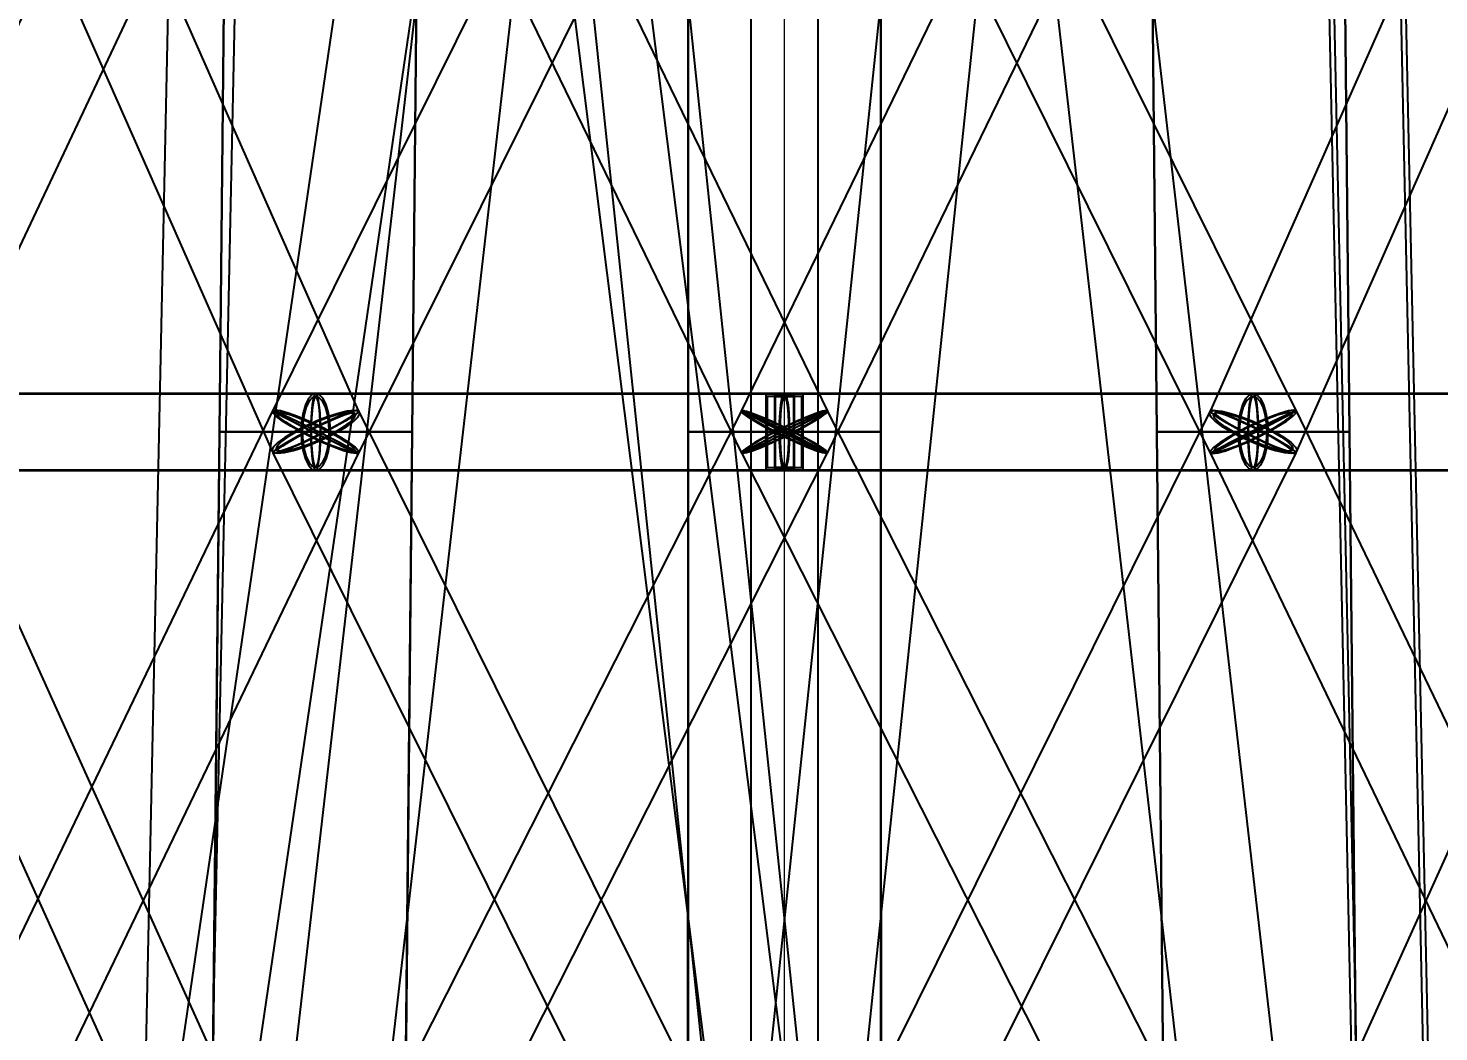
# Model space of a CAD drawing. Header units: millimetres. Extents: x -123812 to 252100, y -3000 to 639000.
# Drawn here: x -4002 to 3463, y 476827 to 482135 of the extents above; entities that cross this region are included whole.
import ezdxf

# ---------------------------------------------------------------- set-up
doc = ezdxf.new("R2010")
doc.units = ezdxf.units.MM
for name, color, linetype, lineweight in [('D-BMK-AXIS', 7, 'Continuous', 13), ('D-STR-DIM', 7, 'Continuous', 13), ('D-STR-STRC', 7, 'Continuous', 25)]:
    doc.layers.add(name, color=color, linetype=linetype, lineweight=lineweight)
doc.styles.add('OpenSansCondensed-Light', font='OpenSansCondensed-Light.ttf')
doc.styles.add('TOWER_UNICODE', font='Arial Unicode.ttf')
doc.dimstyles.new('EZDXF', dxfattribs={"dimtxt": 0.25, "dimasz": 0.175, "dimexe": 0.375, "dimexo": 0.125, "dimgap": 0.1, "dimtad": 1, "dimlfac": 100, "dimzin": 12, "dimdsep": 46, "dimtxsty": 'OpenSansCondensed-Light', "dimblk": 'ARCHTICK', "dimcen": 2.5, "dimazin": 3, "dimtfac": 0.5, "dimtmove": 2, "dimatfit": 3})

# ---------------------------------------------------------------- blocks, each defined once
blk = doc.blocks.new('_ARCHTICK')
at = {"color": 0, "linetype": 'BYBLOCK', "const_width": 0.15}
blk.add_lwpolyline([(-0.5, -0.5), (0.5, 0.5)], dxfattribs=at)

msp = doc.modelspace()

# ---------------------------------------------------------------- linework, layer by layer
at = {"layer": 'D-BMK-AXIS'}
msp.add_line((0, -3000), (0, 639000), dxfattribs=at)
at = {"layer": 'D-STR-STRC'}
for points in [[(-201, 497029.5), (-3440.8, 475029.5), (-3434, 475025.3), (-3413.9, 475019.4), (-3381.9, 475012.2), (-3340.3, 475004.1), (-3291.8, 474995.8), (-3239.8, 474987.7), (-3187.8, 474980.5), (-3139.3, 474974.6), (-3097.6, 474970.5), (-3065.7, 474968.3), (-3045.6, 474968.3), (-3038.7, 474970.5), (201, 496970.5)], [(-2972.9, 496974.8), (-201.6, 474974.8), (-194.8, 474970.6), (-174.6, 474968.4), (-142.6, 474968.3), (-100.8, 474970.4), (-52.2, 474974.5), (0, 474980.3), (52.2, 474987.5), (100.8, 474995.5), (142.6, 475003.9), (174.6, 475011.9), (194.8, 475019.2), (201.6, 475025.2), (-2569.7, 497025.2)], [(-252.3, 497028.9), (-2783, 475028.9), (-2774.4, 475022.7), (-2749.2, 475015.1), (-2709.1, 475006.4), (-2656.8, 474997.3), (-2596, 474988.3), (-2530.7, 474980.2), (-2465.4, 474973.4), (-2404.5, 474968.4), (-2352.2, 474965.6), (-2312.1, 474965.1), (-2286.9, 474967), (-2278.3, 474971.1), (252.3, 496971.1)], [(-2561.9, 496973.6), (-252.6, 474973.6), (-244, 474971), (-218.8, 474970.4), (-178.6, 474971.8), (-126.3, 474975.2), (-65.4, 474980.2), (0, 474986.6), (65.4, 474993.9), (126.3, 475001.6), (178.6, 475009.2), (218.8, 475016.2), (244, 475022.1), (252.6, 475026.4), (-2056.6, 497026.4)], [(2056.6, 497026.5), (-252.6, 475026.5), (-244, 475025.3), (-218.8, 475022.4), (-178.6, 475018), (-126.3, 475012.4), (-65.4, 475005.9), (0, 474999), (65.4, 474992.1), (126.3, 474985.8), (178.6, 474980.5), (218.8, 474976.5), (244, 474974.1), (252.6, 474973.5), (2561.9, 496973.5)], [(-252.3, 496971), (2278.3, 474971), (2286.9, 474970.4), (2312.1, 474971.9), (2352.2, 474975.2), (2404.5, 474980.3), (2465.4, 474986.7), (2530.7, 474994), (2596, 475001.7), (2656.8, 475009.3), (2709.1, 475016.2), (2749.2, 475022.1), (2774.4, 475026.5), (2783, 475029), (252.3, 497029)], [(2568.1, 496995.8), (3036.6, 474995.8), (3043.6, 474987.7), (3063.8, 474980.5), (3096.1, 474974.6), (3138.2, 474970.5), (3187.2, 474968.3), (3239.8, 474968.3), (3292.4, 474970.5), (3341.4, 474974.7), (3383.4, 474980.6), (3415.7, 474987.8), (3436, 474995.9), (3442.9, 475004.2), (2974.4, 497004.2)], [(-2659.3, 485109.2), (-5020.9, 480109.2), (-5018.3, 480097.9), (-5000.2, 480079.9), (-4968, 480056.5), (-4923.7, 480029.2), (-4870.4, 480000), (-4811.7, 479970.8), (-4751.7, 479943.5), (-4694.4, 479920.1), (-4643.7, 479902.1), (-4603.1, 479890.8), (-4575.4, 479887), (-4562.4, 479890.8), (-2200.7, 484890.8)], [(-4927.6, 484902.1), (-2713.5, 479902.1), (-2706, 479890.8), (-2683.1, 479887), (-2646.4, 479890.8), (-2598.4, 479902.1), (-2542.3, 479920.1), (-2482, 479943.5), (-2421.6, 479970.8), (-2365.2, 480000), (-2316.7, 480029.2), (-2279.3, 480056.5), (-2255.6, 480079.9), (-2247.2, 480097.9), (-4461.3, 485097.9)], [(-227.2, 485113), (-2707.5, 480113), (-2703.3, 480109.2), (-2683.8, 480097.9), (-2650.5, 480079.9), (-2605.6, 480056.5), (-2552.2, 480029.2), (-2493.9, 480000), (-2434.6, 479970.8), (-2378.5, 479943.5), (-2329.3, 479920.1), (-2290.4, 479902.1), (-2264.4, 479890.8), (-2253.2, 479887), (227.2, 484887)], [(-2658.6, 484890.8), (-228.6, 479890.8), (-222.5, 479887), (-201.3, 479890.8), (-166.4, 479902.1), (-120.2, 479920.1), (-65.7, 479943.5), (-6.8, 479970.8), (52.6, 480000), (108.4, 480029.2), (156.8, 480056.5), (194.6, 480079.9), (219, 480097.9), (228.6, 480109.2), (-2201.4, 485109.2)], [(2201.4, 485109.2), (-228.6, 480109.2), (-219, 480097.9), (-194.6, 480079.9), (-156.8, 480056.5), (-108.4, 480029.2), (-52.6, 480000), (6.8, 479970.8), (65.7, 479943.5), (120.2, 479920.1), (166.4, 479902.1), (201.3, 479890.8), (222.5, 479887), (228.6, 479890.8), (2658.6, 484890.8)], [(-227.2, 484887), (2253.2, 479887), (2264.4, 479890.8), (2290.4, 479902.1), (2329.3, 479920.1), (2378.5, 479943.5), (2434.6, 479970.8), (2493.9, 480000), (2552.2, 480029.2), (2605.6, 480056.5), (2650.5, 480079.9), (2683.8, 480097.9), (2703.3, 480109.2), (2707.5, 480113), (227.2, 485113)], [(4461.3, 485097.9), (2247.2, 480097.9), (2255.6, 480079.9), (2279.3, 480056.5), (2316.7, 480029.2), (2365.2, 480000), (2421.6, 479970.8), (2482, 479943.5), (2542.3, 479920.1), (2598.4, 479902.1), (2646.4, 479890.8), (2683.1, 479887), (2706, 479890.8), (2713.5, 479902.1), (4927.6, 484902.1)], [(-4791.7, 479796.8), (-2480.3, 479796.8), (-2460.2, 479803.7), (-2441.5, 479824), (-2425.4, 479856.3), (-2413, 479898.4), (-2405.2, 479947.4), (-2402.6, 480000), (-2405.2, 480052.6), (-2413, 480101.6), (-2425.4, 480143.7), (-2441.5, 480176), (-2460.2, 480196.3), (-2480.3, 480203.2), (-4791.7, 480203.2)], [(-4791.7, 479796.8), (-2480.3, 479796.8), (-2460.2, 479803.7), (-2441.5, 479824), (-2425.4, 479856.3), (-2413, 479898.4), (-2405.2, 479947.4), (-2402.6, 480000), (-2405.2, 480052.6), (-2413, 480101.6), (-2425.4, 480143.7), (-2441.5, 480176), (-2460.2, 480196.3), (-2480.3, 480203.2), (-4791.7, 480203.2)], [(4791.7, 480203.2), (2480.3, 480203.2), (2460.2, 480196.3), (2441.5, 480176), (2425.4, 480143.7), (2413, 480101.6), (2405.2, 480052.6), (2402.6, 480000), (2405.2, 479947.4), (2413, 479898.4), (2425.4, 479856.3), (2441.5, 479824), (2460.2, 479803.7), (2480.3, 479796.8), (4791.7, 479796.8)], [(4791.7, 480203.2), (2480.3, 480203.2), (2460.2, 480196.3), (2441.5, 480176), (2425.4, 480143.7), (2413, 480101.6), (2405.2, 480052.6), (2402.6, 480000), (2405.2, 479947.4), (2413, 479898.4), (2425.4, 479856.3), (2441.5, 479824), (2460.2, 479803.7), (2480.3, 479796.8), (4791.7, 479796.8)], [(-4660.5, 474889.1), (-2251.9, 479889.1), (-2254.4, 479900.5), (-2272.2, 479918.8), (-2304.2, 479942.6), (-2348.2, 479970.3), (-2401.3, 480000), (-2459.7, 480029.7), (-2519.5, 480057.4), (-2576.7, 480081.2), (-2627.3, 480099.5), (-2667.8, 480110.9), (-2695.6, 480114.8), (-2708.8, 480110.9), (-5117.3, 475110.9)], [(-5024.1, 479900.5), (-2763.1, 474900.5), (-2755.6, 474889.1), (-2732.8, 474885.2), (-2696.2, 474889.1), (-2648.3, 474900.5), (-2592.4, 474918.8), (-2532.3, 474942.6), (-2472.1, 474970.3), (-2415.9, 475000), (-2367.5, 475029.7), (-2330.2, 475057.4), (-2306.6, 475081.2), (-2298.3, 475099.5), (-4559.2, 480099.5)], [(-2304.5, 474885.2), (226.2, 479885.2), (222.1, 479889.1), (202.9, 479900.5), (169.8, 479918.8), (125.1, 479942.6), (72, 479970.3), (13.9, 480000), (-45.1, 480029.7), (-101.1, 480057.4), (-150.1, 480081.2), (-189, 480099.5), (-214.9, 480110.9), (-226.2, 480114.8), (-2756.9, 475114.8)], [(227.7, 475110.9), (-2252.7, 480110.9), (-2258.6, 480114.8), (-2279.7, 480110.9), (-2314.4, 480099.5), (-2360.5, 480081.2), (-2414.7, 480057.4), (-2473.4, 480029.7), (-2532.6, 480000), (-2588.2, 479970.3), (-2636.4, 479942.6), (-2674, 479918.8), (-2698.5, 479900.5), (-2708, 479889.1), (-227.7, 474889.1)], [(227.7, 474889.1), (2708, 479889.1), (2698.5, 479900.5), (2674, 479918.8), (2636.4, 479942.6), (2588.2, 479970.3), (2532.6, 480000), (2473.4, 480029.7), (2414.7, 480057.4), (2360.5, 480081.2), (2314.4, 480099.5), (2279.7, 480110.9), (2258.6, 480114.8), (2252.7, 480110.9), (-227.7, 475110.9)], [(2756.9, 475114.8), (226.2, 480114.8), (214.9, 480110.9), (189, 480099.5), (150.1, 480081.2), (101.1, 480057.4), (45.1, 480029.7), (-13.9, 480000), (-72, 479970.3), (-125.1, 479942.6), (-169.8, 479918.8), (-202.9, 479900.5), (-222.1, 479889.1), (-226.2, 479885.2), (2304.5, 474885.2)], [(5117.3, 475110.9), (2708.8, 480110.9), (2695.6, 480114.8), (2667.8, 480110.9), (2627.3, 480099.5), (2576.7, 480081.2), (2519.5, 480057.4), (2459.7, 480029.7), (2401.3, 480000), (2348.2, 479970.3), (2304.2, 479942.6), (2272.2, 479918.8), (2254.4, 479900.5), (2251.9, 479889.1), (4660.5, 474889.1)], [(4559.2, 480099.5), (2298.3, 475099.5), (2306.6, 475081.2), (2330.2, 475057.4), (2367.5, 475029.7), (2415.9, 475000), (2472.1, 474970.3), (2532.3, 474942.6), (2592.4, 474918.8), (2648.3, 474900.5), (2696.2, 474889.1), (2732.8, 474885.2), (2755.6, 474889.1), (2763.1, 474900.5), (5024.1, 479900.5)]]:
    msp.add_lwpolyline(points, dxfattribs=at)
for points in [[(-3417.6, 475000), (-3062, 475000), (-2593.5, 497000), (-2949.1, 497000)], [(-3417.6, 475000), (-3062, 475000), (-2593.5, 497000), (-2949.1, 497000)], [(-177.8, 497000), (-177.8, 475000), (177.8, 475000), (177.8, 497000)], [(-177.8, 475000), (177.8, 475000), (177.8, 497000), (-177.8, 497000)], [(2593.5, 497000), (3062, 475000), (3417.6, 475000), (2949.1, 497000)], [(2593.5, 497000), (3062, 475000), (3417.6, 475000), (2949.1, 497000)], [(-2992.3, 480000), (-1968.4, 480000), (-1919.3, 485000), (-2940.8, 485000)], [(-2989.9, 480000), (-1970.8, 480000), (-1920.9, 485000), (-2939.2, 485000)], [(-511.9, 480000), (511.9, 480000), (510.8, 485000), (-510.8, 485000)], [(-511.9, 480000), (511.9, 480000), (510.8, 485000), (-510.8, 485000)], [(-509.6, 480000), (509.6, 480000), (509.1, 485000), (-509.1, 485000)], [(1919.3, 485000), (1968.4, 480000), (2992.3, 480000), (2940.8, 485000)], [(1920.9, 485000), (1970.8, 480000), (2989.9, 480000), (2939.2, 485000)], [(-4271, 479800), (98.3, 479800), (98.3, 480200), (-4271, 480200)], [(-4224.4, 479800), (51.8, 479800), (51.8, 480200), (-4224.4, 480200)], [(-4224.4, 479800), (51.8, 479800), (51.8, 480200), (-4224.4, 480200)], [(-2558.1, 480000), (-2555.5, 479947.4), (-2547.7, 479898.4), (-2535.3, 479856.3), (-2519.2, 479824), (-2500.5, 479803.7), (-2480.3, 479796.8), (-2460.2, 479803.7), (-2441.5, 479824), (-2425.4, 479856.3), (-2413, 479898.4), (-2405.2, 479947.4), (-2402.6, 480000), (-2405.2, 480052.6), (-2413, 480101.6), (-2425.4, 480143.7), (-2441.5, 480176), (-2460.2, 480196.3), (-2480.3, 480203.2), (-2500.5, 480196.3), (-2519.2, 480176), (-2535.3, 480143.7), (-2547.7, 480101.6), (-2555.5, 480052.6)], [(-2558.1, 480000), (-2555.5, 479947.4), (-2547.7, 479898.4), (-2535.3, 479856.3), (-2519.2, 479824), (-2500.5, 479803.7), (-2480.3, 479796.8), (-2460.2, 479803.7), (-2441.5, 479824), (-2425.4, 479856.3), (-2413, 479898.4), (-2405.2, 479947.4), (-2402.6, 480000), (-2405.2, 480052.6), (-2413, 480101.6), (-2425.4, 480143.7), (-2441.5, 480176), (-2460.2, 480196.3), (-2480.3, 480203.2), (-2500.5, 480196.3), (-2519.2, 480176), (-2535.3, 480143.7), (-2547.7, 480101.6), (-2555.5, 480052.6)], [(-2552, 480000), (-2549.5, 479951.5), (-2542.4, 479906.4), (-2531, 479867.6), (-2516.2, 479837.9), (-2498.9, 479819.2), (-2480.3, 479812.8), (-2461.8, 479819.2), (-2444.5, 479837.9), (-2429.7, 479867.6), (-2418.3, 479906.4), (-2411.2, 479951.5), (-2408.7, 480000), (-2411.2, 480048.5), (-2418.3, 480093.6), (-2429.7, 480132.4), (-2444.5, 480162.1), (-2461.8, 480180.8), (-2480.3, 480187.2), (-2498.9, 480180.8), (-2516.2, 480162.1), (-2531, 480132.4), (-2542.4, 480093.6), (-2549.5, 480048.5)], [(-2552, 480000), (-2549.5, 479951.5), (-2542.4, 479906.4), (-2531, 479867.6), (-2516.2, 479837.9), (-2498.9, 479819.2), (-2480.3, 479812.8), (-2461.8, 479819.2), (-2444.5, 479837.9), (-2429.7, 479867.6), (-2418.3, 479906.4), (-2411.2, 479951.5), (-2408.7, 480000), (-2411.2, 480048.5), (-2418.3, 480093.6), (-2429.7, 480132.4), (-2444.5, 480162.1), (-2461.8, 480180.8), (-2480.3, 480187.2), (-2498.9, 480180.8), (-2516.2, 480162.1), (-2531, 480132.4), (-2542.4, 480093.6), (-2549.5, 480048.5)], [(-2506.9, 480000), (-2506, 479947.4), (-2503.3, 479898.4), (-2499.1, 479856.3), (-2493.6, 479824), (-2487.2, 479803.7), (-2480.3, 479796.8), (0, 479796.8), (6.9, 479803.7), (13.3, 479824), (18.8, 479856.3), (23, 479898.4), (25.6, 479947.4), (26.5, 480000), (25.6, 480052.6), (23, 480101.6), (18.8, 480143.7), (13.3, 480176), (6.9, 480196.3), (0, 480203.2), (-2480.3, 480203.2), (-2487.2, 480196.3), (-2493.6, 480176), (-2499.1, 480143.7), (-2503.3, 480101.6), (-2506, 480052.6)], [(-2506.9, 480000), (-2506, 479947.4), (-2503.3, 479898.4), (-2499.1, 479856.3), (-2493.6, 479824), (-2487.2, 479803.7), (-2480.3, 479796.8), (-2473.5, 479803.7), (-2467.1, 479824), (-2461.6, 479856.3), (-2457.4, 479898.4), (-2454.7, 479947.4), (-2453.8, 480000), (-2454.7, 480052.6), (-2457.4, 480101.6), (-2461.6, 480143.7), (-2467.1, 480176), (-2473.5, 480196.3), (-2480.3, 480203.2), (-2487.2, 480196.3), (-2493.6, 480176), (-2499.1, 480143.7), (-2503.3, 480101.6), (-2506, 480052.6)], [(-2506.9, 480000), (-2506, 479947.4), (-2503.3, 479898.4), (-2499.1, 479856.3), (-2493.6, 479824), (-2487.2, 479803.7), (-2480.3, 479796.8), (0, 479796.8), (6.9, 479803.7), (13.3, 479824), (18.8, 479856.3), (23, 479898.4), (25.6, 479947.4), (26.5, 480000), (25.6, 480052.6), (23, 480101.6), (18.8, 480143.7), (13.3, 480176), (6.9, 480196.3), (0, 480203.2), (-2480.3, 480203.2), (-2487.2, 480196.3), (-2493.6, 480176), (-2499.1, 480143.7), (-2503.3, 480101.6), (-2506, 480052.6)], [(-2506.9, 480000), (-2506, 479947.4), (-2503.3, 479898.4), (-2499.1, 479856.3), (-2493.6, 479824), (-2487.2, 479803.7), (-2480.3, 479796.8), (-2473.5, 479803.7), (-2467.1, 479824), (-2461.6, 479856.3), (-2457.4, 479898.4), (-2454.7, 479947.4), (-2453.8, 480000), (-2454.7, 480052.6), (-2457.4, 480101.6), (-2461.6, 480143.7), (-2467.1, 480176), (-2473.5, 480196.3), (-2480.3, 480203.2), (-2487.2, 480196.3), (-2493.6, 480176), (-2499.1, 480143.7), (-2503.3, 480101.6), (-2506, 480052.6)], [(-2504.8, 480000), (-2504, 479951.5), (-2501.5, 479906.4), (-2497.6, 479867.6), (-2492.6, 479837.9), (-2486.7, 479819.2), (-2480.3, 479812.8), (-2474, 479819.2), (-2468.1, 479837.9), (-2463.1, 479867.6), (-2459.2, 479906.4), (-2456.7, 479951.5), (-2455.9, 480000), (-2456.7, 480048.5), (-2459.2, 480093.6), (-2463.1, 480132.4), (-2468.1, 480162.1), (-2474, 480180.8), (-2480.3, 480187.2), (-2486.7, 480180.8), (-2492.6, 480162.1), (-2497.6, 480132.4), (-2501.5, 480093.6), (-2504, 480048.5)], [(-2504.8, 480000), (-2504, 479951.5), (-2501.5, 479906.4), (-2497.6, 479867.6), (-2492.6, 479837.9), (-2486.7, 479819.2), (-2480.3, 479812.8), (-2474, 479819.2), (-2468.1, 479837.9), (-2463.1, 479867.6), (-2459.2, 479906.4), (-2456.7, 479951.5), (-2455.9, 480000), (-2456.7, 480048.5), (-2459.2, 480093.6), (-2463.1, 480132.4), (-2468.1, 480162.1), (-2474, 480180.8), (-2480.3, 480187.2), (-2486.7, 480180.8), (-2492.6, 480162.1), (-2497.6, 480132.4), (-2501.5, 480093.6), (-2504, 480048.5)], [(98.3, 480200), (-98.3, 480200), (-98.3, 479800), (98.3, 479800)], [(92.4, 480188), (-92.4, 480188), (-92.4, 479812), (92.4, 479812)], [(51.8, 480200), (-51.8, 480200), (-51.8, 479800), (51.8, 479800)], [(51.8, 480200), (-51.8, 480200), (-51.8, 479800), (51.8, 479800)], [(-51.8, 479800), (4224.4, 479800), (4224.4, 480200), (-51.8, 480200)], [(-51.8, 480200), (51.8, 480200), (51.8, 479800), (-51.8, 479800)], [(-51.8, 479800), (4224.4, 479800), (4224.4, 480200), (-51.8, 480200)], [(-51.8, 480200), (51.8, 480200), (51.8, 479800), (-51.8, 479800)], [(48.7, 480188), (-48.7, 480188), (-48.7, 479812), (48.7, 479812)], [(48.7, 480188), (-48.7, 480188), (-48.7, 479812), (48.7, 479812)], [(-48.7, 480188), (48.7, 480188), (48.7, 479812), (-48.7, 479812)], [(-48.7, 480188), (48.7, 480188), (48.7, 479812), (-48.7, 479812)], [(-26.5, 480000), (-25.6, 479947.4), (-23, 479898.4), (-18.8, 479856.3), (-13.3, 479824), (-6.9, 479803.7), (0, 479796.8), (6.9, 479803.7), (13.3, 479824), (18.8, 479856.3), (23, 479898.4), (25.6, 479947.4), (26.5, 480000), (25.6, 480052.6), (23, 480101.6), (18.8, 480143.7), (13.3, 480176), (6.9, 480196.3), (0, 480203.2), (-6.9, 480196.3), (-13.3, 480176), (-18.8, 480143.7), (-23, 480101.6), (-25.6, 480052.6)], [(-26.5, 480000), (-25.6, 479947.4), (-23, 479898.4), (-18.8, 479856.3), (-13.3, 479824), (-6.9, 479803.7), (0, 479796.8), (6.9, 479803.7), (13.3, 479824), (18.8, 479856.3), (23, 479898.4), (25.6, 479947.4), (26.5, 480000), (25.6, 480052.6), (23, 480101.6), (18.8, 480143.7), (13.3, 480176), (6.9, 480196.3), (0, 480203.2), (-6.9, 480196.3), (-13.3, 480176), (-18.8, 480143.7), (-23, 480101.6), (-25.6, 480052.6)], [(-26.5, 480000), (-25.6, 479947.4), (-23, 479898.4), (-18.8, 479856.3), (-13.3, 479824), (-6.9, 479803.7), (0, 479796.8), (2480.3, 479796.8), (2487.2, 479803.7), (2493.6, 479824), (2499.1, 479856.3), (2503.3, 479898.4), (2506, 479947.4), (2506.9, 480000), (2506, 480052.6), (2503.3, 480101.6), (2499.1, 480143.7), (2493.6, 480176), (2487.2, 480196.3), (2480.3, 480203.2), (0, 480203.2), (-6.9, 480196.3), (-13.3, 480176), (-18.8, 480143.7), (-23, 480101.6), (-25.6, 480052.6)], [(26.5, 480000), (25.6, 479947.4), (23, 479898.4), (18.8, 479856.3), (13.3, 479824), (6.9, 479803.7), (0, 479796.8), (-6.9, 479803.7), (-13.3, 479824), (-18.8, 479856.3), (-23, 479898.4), (-25.6, 479947.4), (-26.5, 480000), (-25.6, 480052.6), (-23, 480101.6), (-18.8, 480143.7), (-13.3, 480176), (-6.9, 480196.3), (0, 480203.2), (6.9, 480196.3), (13.3, 480176), (18.8, 480143.7), (23, 480101.6), (25.6, 480052.6)], [(-26.5, 480000), (-25.6, 479947.4), (-23, 479898.4), (-18.8, 479856.3), (-13.3, 479824), (-6.9, 479803.7), (0, 479796.8), (2480.3, 479796.8), (2487.2, 479803.7), (2493.6, 479824), (2499.1, 479856.3), (2503.3, 479898.4), (2506, 479947.4), (2506.9, 480000), (2506, 480052.6), (2503.3, 480101.6), (2499.1, 480143.7), (2493.6, 480176), (2487.2, 480196.3), (2480.3, 480203.2), (0, 480203.2), (-6.9, 480196.3), (-13.3, 480176), (-18.8, 480143.7), (-23, 480101.6), (-25.6, 480052.6)], [(26.5, 480000), (25.6, 479947.4), (23, 479898.4), (18.8, 479856.3), (13.3, 479824), (6.9, 479803.7), (0, 479796.8), (-6.9, 479803.7), (-13.3, 479824), (-18.8, 479856.3), (-23, 479898.4), (-25.6, 479947.4), (-26.5, 480000), (-25.6, 480052.6), (-23, 480101.6), (-18.8, 480143.7), (-13.3, 480176), (-6.9, 480196.3), (0, 480203.2), (6.9, 480196.3), (13.3, 480176), (18.8, 480143.7), (23, 480101.6), (25.6, 480052.6)], [(-24.4, 480000), (-23.6, 479951.5), (-21.2, 479906.4), (-17.3, 479867.6), (-12.2, 479837.9), (-6.3, 479819.2), (0, 479812.8), (6.3, 479819.2), (12.2, 479837.9), (17.3, 479867.6), (21.2, 479906.4), (23.6, 479951.5), (24.4, 480000), (23.6, 480048.5), (21.2, 480093.6), (17.3, 480132.4), (12.2, 480162.1), (6.3, 480180.8), (0, 480187.2), (-6.3, 480180.8), (-12.2, 480162.1), (-17.3, 480132.4), (-21.2, 480093.6), (-23.6, 480048.5)], [(-24.4, 480000), (-23.6, 479951.5), (-21.2, 479906.4), (-17.3, 479867.6), (-12.2, 479837.9), (-6.3, 479819.2), (0, 479812.8), (6.3, 479819.2), (12.2, 479837.9), (17.3, 479867.6), (21.2, 479906.4), (23.6, 479951.5), (24.4, 480000), (23.6, 480048.5), (21.2, 480093.6), (17.3, 480132.4), (12.2, 480162.1), (6.3, 480180.8), (0, 480187.2), (-6.3, 480180.8), (-12.2, 480162.1), (-17.3, 480132.4), (-21.2, 480093.6), (-23.6, 480048.5)], [(24.4, 480000), (23.6, 479951.5), (21.2, 479906.4), (17.3, 479867.6), (12.2, 479837.9), (6.3, 479819.2), (0, 479812.8), (-6.3, 479819.2), (-12.2, 479837.9), (-17.3, 479867.6), (-21.2, 479906.4), (-23.6, 479951.5), (-24.4, 480000), (-23.6, 480048.5), (-21.2, 480093.6), (-17.3, 480132.4), (-12.2, 480162.1), (-6.3, 480180.8), (0, 480187.2), (6.3, 480180.8), (12.2, 480162.1), (17.3, 480132.4), (21.2, 480093.6), (23.6, 480048.5)], [(24.4, 480000), (23.6, 479951.5), (21.2, 479906.4), (17.3, 479867.6), (12.2, 479837.9), (6.3, 479819.2), (0, 479812.8), (-6.3, 479819.2), (-12.2, 479837.9), (-17.3, 479867.6), (-21.2, 479906.4), (-23.6, 479951.5), (-24.4, 480000), (-23.6, 480048.5), (-21.2, 480093.6), (-17.3, 480132.4), (-12.2, 480162.1), (-6.3, 480180.8), (0, 480187.2), (6.3, 480180.8), (12.2, 480162.1), (17.3, 480132.4), (21.2, 480093.6), (23.6, 480048.5)], [(2558.1, 480000), (2555.5, 479947.4), (2547.7, 479898.4), (2535.3, 479856.3), (2519.2, 479824), (2500.5, 479803.7), (2480.3, 479796.8), (2460.2, 479803.7), (2441.5, 479824), (2425.4, 479856.3), (2413, 479898.4), (2405.2, 479947.4), (2402.6, 480000), (2405.2, 480052.6), (2413, 480101.6), (2425.4, 480143.7), (2441.5, 480176), (2460.2, 480196.3), (2480.3, 480203.2), (2500.5, 480196.3), (2519.2, 480176), (2535.3, 480143.7), (2547.7, 480101.6), (2555.5, 480052.6)], [(2558.1, 480000), (2555.5, 479947.4), (2547.7, 479898.4), (2535.3, 479856.3), (2519.2, 479824), (2500.5, 479803.7), (2480.3, 479796.8), (2460.2, 479803.7), (2441.5, 479824), (2425.4, 479856.3), (2413, 479898.4), (2405.2, 479947.4), (2402.6, 480000), (2405.2, 480052.6), (2413, 480101.6), (2425.4, 480143.7), (2441.5, 480176), (2460.2, 480196.3), (2480.3, 480203.2), (2500.5, 480196.3), (2519.2, 480176), (2535.3, 480143.7), (2547.7, 480101.6), (2555.5, 480052.6)], [(2552, 480000), (2549.5, 479951.5), (2542.4, 479906.4), (2531, 479867.6), (2516.2, 479837.9), (2498.9, 479819.2), (2480.3, 479812.8), (2461.8, 479819.2), (2444.5, 479837.9), (2429.7, 479867.6), (2418.3, 479906.4), (2411.2, 479951.5), (2408.7, 480000), (2411.2, 480048.5), (2418.3, 480093.6), (2429.7, 480132.4), (2444.5, 480162.1), (2461.8, 480180.8), (2480.3, 480187.2), (2498.9, 480180.8), (2516.2, 480162.1), (2531, 480132.4), (2542.4, 480093.6), (2549.5, 480048.5)], [(2552, 480000), (2549.5, 479951.5), (2542.4, 479906.4), (2531, 479867.6), (2516.2, 479837.9), (2498.9, 479819.2), (2480.3, 479812.8), (2461.8, 479819.2), (2444.5, 479837.9), (2429.7, 479867.6), (2418.3, 479906.4), (2411.2, 479951.5), (2408.7, 480000), (2411.2, 480048.5), (2418.3, 480093.6), (2429.7, 480132.4), (2444.5, 480162.1), (2461.8, 480180.8), (2480.3, 480187.2), (2498.9, 480180.8), (2516.2, 480162.1), (2531, 480132.4), (2542.4, 480093.6), (2549.5, 480048.5)], [(2506.9, 480000), (2506, 479947.4), (2503.3, 479898.4), (2499.1, 479856.3), (2493.6, 479824), (2487.2, 479803.7), (2480.3, 479796.8), (2473.5, 479803.7), (2467.1, 479824), (2461.6, 479856.3), (2457.4, 479898.4), (2454.7, 479947.4), (2453.8, 480000), (2454.7, 480052.6), (2457.4, 480101.6), (2461.6, 480143.7), (2467.1, 480176), (2473.5, 480196.3), (2480.3, 480203.2), (2487.2, 480196.3), (2493.6, 480176), (2499.1, 480143.7), (2503.3, 480101.6), (2506, 480052.6)], [(2506.9, 480000), (2506, 479947.4), (2503.3, 479898.4), (2499.1, 479856.3), (2493.6, 479824), (2487.2, 479803.7), (2480.3, 479796.8), (2473.5, 479803.7), (2467.1, 479824), (2461.6, 479856.3), (2457.4, 479898.4), (2454.7, 479947.4), (2453.8, 480000), (2454.7, 480052.6), (2457.4, 480101.6), (2461.6, 480143.7), (2467.1, 480176), (2473.5, 480196.3), (2480.3, 480203.2), (2487.2, 480196.3), (2493.6, 480176), (2499.1, 480143.7), (2503.3, 480101.6), (2506, 480052.6)], [(2504.8, 480000), (2504, 479951.5), (2501.5, 479906.4), (2497.6, 479867.6), (2492.6, 479837.9), (2486.7, 479819.2), (2480.3, 479812.8), (2474, 479819.2), (2468.1, 479837.9), (2463.1, 479867.6), (2459.2, 479906.4), (2456.7, 479951.5), (2455.9, 480000), (2456.7, 480048.5), (2459.2, 480093.6), (2463.1, 480132.4), (2468.1, 480162.1), (2474, 480180.8), (2480.3, 480187.2), (2486.7, 480180.8), (2492.6, 480162.1), (2497.6, 480132.4), (2501.5, 480093.6), (2504, 480048.5)], [(2504.8, 480000), (2504, 479951.5), (2501.5, 479906.4), (2497.6, 479867.6), (2492.6, 479837.9), (2486.7, 479819.2), (2480.3, 479812.8), (2474, 479819.2), (2468.1, 479837.9), (2463.1, 479867.6), (2459.2, 479906.4), (2456.7, 479951.5), (2455.9, 480000), (2456.7, 480048.5), (2459.2, 480093.6), (2463.1, 480132.4), (2468.1, 480162.1), (2474, 480180.8), (2480.3, 480187.2), (2486.7, 480180.8), (2492.6, 480162.1), (2497.6, 480132.4), (2501.5, 480093.6), (2504, 480048.5)], [(-2595.5, 480000), (-2644, 479970.8), (-2681.4, 479943.5), (-2705.1, 479920.1), (-2713.5, 479902.1), (-2706, 479890.8), (-2683.1, 479887), (-2646.4, 479890.8), (-2598.4, 479902.1), (-2542.3, 479920.1), (-2482, 479943.5), (-2421.6, 479970.8), (-2365.2, 480000), (-2316.7, 480029.2), (-2279.3, 480056.5), (-2255.6, 480079.9), (-2247.2, 480097.9), (-2254.7, 480109.2), (-2277.6, 480113), (-2314.3, 480109.2), (-2362.3, 480097.9), (-2418.4, 480079.9), (-2478.7, 480056.5), (-2539.1, 480029.2)], [(-2401.3, 480000), (-2348.2, 479970.3), (-2304.2, 479942.6), (-2272.2, 479918.8), (-2254.4, 479900.5), (-2251.9, 479889.1), (-2265.1, 479885.2), (-2292.9, 479889.1), (-2333.4, 479900.5), (-2384, 479918.8), (-2441.2, 479942.6), (-2501, 479970.3), (-2559.4, 480000), (-2612.4, 480029.7), (-2656.5, 480057.4), (-2688.5, 480081.2), (-2706.3, 480099.5), (-2708.8, 480110.9), (-2695.6, 480114.8), (-2667.8, 480110.9), (-2627.3, 480099.5), (-2576.7, 480081.2), (-2519.5, 480057.4), (-2459.7, 480029.7)], [(-2428.1, 480000), (-2487.3, 479970.3), (-2546, 479942.6), (-2600.2, 479918.8), (-2646.3, 479900.5), (-2681, 479889.1), (-2702.1, 479885.2), (-2708, 479889.1), (-2698.5, 479900.5), (-2674, 479918.8), (-2636.4, 479942.6), (-2588.2, 479970.3), (-2532.6, 480000), (-2473.4, 480029.7), (-2414.7, 480057.4), (-2360.5, 480081.2), (-2314.4, 480099.5), (-2279.7, 480110.9), (-2258.6, 480114.8), (-2252.7, 480110.9), (-2262.2, 480099.5), (-2286.7, 480081.2), (-2324.3, 480057.4), (-2372.5, 480029.7)], [(-2493.9, 480000), (-2434.6, 479970.8), (-2378.5, 479943.5), (-2329.3, 479920.1), (-2290.4, 479902.1), (-2264.4, 479890.8), (-2253.2, 479887), (-2257.4, 479890.8), (-2276.9, 479902.1), (-2310.2, 479920.1), (-2355.1, 479943.5), (-2408.5, 479970.8), (-2466.8, 480000), (-2526.1, 480029.2), (-2582.2, 480056.5), (-2631.4, 480079.9), (-2670.3, 480097.9), (-2696.3, 480109.2), (-2707.5, 480113), (-2703.3, 480109.2), (-2683.8, 480097.9), (-2650.5, 480079.9), (-2605.6, 480056.5), (-2552.2, 480029.2)], [(-2584.1, 480000), (-2627.9, 479973.6), (-2661.6, 479949.1), (-2683, 479928), (-2690.6, 479911.8), (-2683.8, 479901.6), (-2663.2, 479898.1), (-2630.1, 479901.6), (-2586.8, 479911.8), (-2536.2, 479928), (-2481.9, 479949.1), (-2427.4, 479973.6), (-2376.6, 480000), (-2332.8, 480026.4), (-2299.1, 480050.9), (-2277.7, 480072), (-2270.1, 480088.2), (-2276.9, 480098.4), (-2297.5, 480101.9), (-2330.6, 480098.4), (-2373.9, 480088.2), (-2424.5, 480072), (-2478.8, 480050.9), (-2533.3, 480026.4)], [(-2409.1, 480000), (-2361.3, 479973.2), (-2321.6, 479948.2), (-2292.7, 479926.8), (-2276.6, 479910.3), (-2274.4, 479900), (-2286.2, 479896.5), (-2311.3, 479900), (-2347.9, 479910.3), (-2393.5, 479926.8), (-2445, 479948.2), (-2499, 479973.2), (-2551.6, 480000), (-2599.4, 480026.8), (-2639.1, 480051.8), (-2668, 480073.2), (-2684.1, 480089.7), (-2686.3, 480100), (-2674.5, 480103.5), (-2649.4, 480100), (-2612.8, 480089.7), (-2567.2, 480073.2), (-2515.7, 480051.8), (-2461.7, 480026.8)], [(-2433.3, 480000), (-2486.6, 479973.2), (-2539.5, 479948.2), (-2588.4, 479926.8), (-2629.9, 479910.3), (-2661.2, 479900), (-2680.2, 479896.5), (-2685.6, 479900), (-2677, 479910.3), (-2655, 479926.8), (-2621.1, 479948.2), (-2577.6, 479973.2), (-2527.4, 480000), (-2474.1, 480026.8), (-2421.2, 480051.8), (-2372.3, 480073.2), (-2330.8, 480089.7), (-2299.4, 480100), (-2280.5, 480103.5), (-2275.1, 480100), (-2283.7, 480089.7), (-2305.7, 480073.2), (-2339.6, 480051.8), (-2383.1, 480026.8)], [(-2492.5, 480000), (-2439.1, 479973.6), (-2388.5, 479949.1), (-2344.1, 479928), (-2309.1, 479911.8), (-2285.7, 479901.6), (-2275.6, 479898.1), (-2279.4, 479901.6), (-2296.9, 479911.8), (-2326.9, 479928), (-2367.4, 479949.1), (-2415.6, 479973.6), (-2468.2, 480000), (-2521.6, 480026.4), (-2572.2, 480050.9), (-2616.6, 480072), (-2651.6, 480088.2), (-2675, 480098.4), (-2685.1, 480101.9), (-2681.3, 480098.4), (-2663.8, 480088.2), (-2633.8, 480072), (-2593.3, 480050.9), (-2545.1, 480026.4)], [(-52.6, 480000), (-108.4, 479970.8), (-156.8, 479943.5), (-194.6, 479920.1), (-219, 479902.1), (-228.6, 479890.8), (-222.5, 479887), (-201.3, 479890.8), (-166.4, 479902.1), (-120.2, 479920.1), (-65.7, 479943.5), (-6.8, 479970.8), (52.6, 480000), (108.4, 480029.2), (156.8, 480056.5), (194.6, 480079.9), (219, 480097.9), (228.6, 480109.2), (222.5, 480113), (201.3, 480109.2), (166.4, 480097.9), (120.2, 480079.9), (65.7, 480056.5), (6.8, 480029.2)], [(52.6, 480000), (108.4, 479970.8), (156.8, 479943.5), (194.6, 479920.1), (219, 479902.1), (228.6, 479890.8), (222.5, 479887), (201.3, 479890.8), (166.4, 479902.1), (120.2, 479920.1), (65.7, 479943.5), (6.8, 479970.8), (-52.6, 480000), (-108.4, 480029.2), (-156.8, 480056.5), (-194.6, 480079.9), (-219, 480097.9), (-228.6, 480109.2), (-222.5, 480113), (-201.3, 480109.2), (-166.4, 480097.9), (-120.2, 480079.9), (-65.7, 480056.5), (-6.8, 480029.2)], [(13.9, 480000), (72, 479970.3), (125.1, 479942.6), (169.8, 479918.8), (202.9, 479900.5), (222.1, 479889.1), (226.2, 479885.2), (214.9, 479889.1), (189, 479900.5), (150.1, 479918.8), (101.1, 479942.6), (45.1, 479970.3), (-13.9, 480000), (-72, 480029.7), (-125.1, 480057.4), (-169.8, 480081.2), (-202.9, 480099.5), (-222.1, 480110.9), (-226.2, 480114.8), (-214.9, 480110.9), (-189, 480099.5), (-150.1, 480081.2), (-101.1, 480057.4), (-45.1, 480029.7)], [(-13.9, 480000), (-72, 479970.3), (-125.1, 479942.6), (-169.8, 479918.8), (-202.9, 479900.5), (-222.1, 479889.1), (-226.2, 479885.2), (-214.9, 479889.1), (-189, 479900.5), (-150.1, 479918.8), (-101.1, 479942.6), (-45.1, 479970.3), (13.9, 480000), (72, 480029.7), (125.1, 480057.4), (169.8, 480081.2), (202.9, 480099.5), (222.1, 480110.9), (226.2, 480114.8), (214.9, 480110.9), (189, 480099.5), (150.1, 480081.2), (101.1, 480057.4), (45.1, 480029.7)], [(-47.4, 480000), (-97.7, 479973.6), (-141.4, 479949.1), (-175.4, 479928), (-197.5, 479911.8), (-206.1, 479901.6), (-200.6, 479898.1), (-181.5, 479901.6), (-150.1, 479911.8), (-108.3, 479928), (-59.3, 479949.1), (-6.1, 479973.6), (47.4, 480000), (97.7, 480026.4), (141.4, 480050.9), (175.4, 480072), (197.5, 480088.2), (206.1, 480098.4), (200.6, 480101.9), (181.5, 480098.4), (150.1, 480088.2), (108.3, 480072), (59.3, 480050.9), (6.1, 480026.4)], [(47.4, 480000), (97.7, 479973.6), (141.4, 479949.1), (175.4, 479928), (197.5, 479911.8), (206.1, 479901.6), (200.6, 479898.1), (181.5, 479901.6), (150.1, 479911.8), (108.3, 479928), (59.3, 479949.1), (6.1, 479973.6), (-47.4, 480000), (-97.7, 480026.4), (-141.4, 480050.9), (-175.4, 480072), (-197.5, 480088.2), (-206.1, 480098.4), (-200.6, 480101.9), (-181.5, 480098.4), (-150.1, 480088.2), (-108.3, 480072), (-59.3, 480050.9), (-6.1, 480026.4)], [(12.5, 480000), (64.9, 479973.2), (112.8, 479948.2), (153.1, 479926.8), (182.9, 479910.3), (200.2, 479900), (204, 479896.5), (193.8, 479900), (170.4, 479910.3), (135.4, 479926.8), (91.1, 479948.2), (40.7, 479973.2), (-12.5, 480000), (-64.9, 480026.8), (-112.8, 480051.8), (-153.1, 480073.2), (-182.9, 480089.7), (-200.2, 480100), (-204, 480103.5), (-193.8, 480100), (-170.4, 480089.7), (-135.4, 480073.2), (-91.1, 480051.8), (-40.7, 480026.8)], [(-12.5, 480000), (-64.9, 479973.2), (-112.8, 479948.2), (-153.1, 479926.8), (-182.9, 479910.3), (-200.2, 479900), (-204, 479896.5), (-193.8, 479900), (-170.4, 479910.3), (-135.4, 479926.8), (-91.1, 479948.2), (-40.7, 479973.2), (12.5, 480000), (64.9, 480026.8), (112.8, 480051.8), (153.1, 480073.2), (182.9, 480089.7), (200.2, 480100), (204, 480103.5), (193.8, 480100), (170.4, 480089.7), (135.4, 480073.2), (91.1, 480051.8), (40.7, 480026.8)], [(2595.5, 480000), (2644, 479970.8), (2681.4, 479943.5), (2705.1, 479920.1), (2713.5, 479902.1), (2706, 479890.8), (2683.1, 479887), (2646.4, 479890.8), (2598.4, 479902.1), (2542.3, 479920.1), (2482, 479943.5), (2421.6, 479970.8), (2365.2, 480000), (2316.7, 480029.2), (2279.3, 480056.5), (2255.6, 480079.9), (2247.2, 480097.9), (2254.7, 480109.2), (2277.6, 480113), (2314.3, 480109.2), (2362.3, 480097.9), (2418.4, 480079.9), (2478.7, 480056.5), (2539.1, 480029.2)], [(2401.3, 480000), (2348.2, 479970.3), (2304.2, 479942.6), (2272.2, 479918.8), (2254.4, 479900.5), (2251.9, 479889.1), (2265.1, 479885.2), (2292.9, 479889.1), (2333.4, 479900.5), (2384, 479918.8), (2441.2, 479942.6), (2501, 479970.3), (2559.4, 480000), (2612.4, 480029.7), (2656.5, 480057.4), (2688.5, 480081.2), (2706.3, 480099.5), (2708.8, 480110.9), (2695.6, 480114.8), (2667.8, 480110.9), (2627.3, 480099.5), (2576.7, 480081.2), (2519.5, 480057.4), (2459.7, 480029.7)], [(2428.1, 480000), (2487.3, 479970.3), (2546, 479942.6), (2600.2, 479918.8), (2646.3, 479900.5), (2681, 479889.1), (2702.1, 479885.2), (2708, 479889.1), (2698.5, 479900.5), (2674, 479918.8), (2636.4, 479942.6), (2588.2, 479970.3), (2532.6, 480000), (2473.4, 480029.7), (2414.7, 480057.4), (2360.5, 480081.2), (2314.4, 480099.5), (2279.7, 480110.9), (2258.6, 480114.8), (2252.7, 480110.9), (2262.2, 480099.5), (2286.7, 480081.2), (2324.3, 480057.4), (2372.5, 480029.7)], [(2493.9, 480000), (2434.6, 479970.8), (2378.5, 479943.5), (2329.3, 479920.1), (2290.4, 479902.1), (2264.4, 479890.8), (2253.2, 479887), (2257.4, 479890.8), (2276.9, 479902.1), (2310.2, 479920.1), (2355.1, 479943.5), (2408.5, 479970.8), (2466.8, 480000), (2526.1, 480029.2), (2582.2, 480056.5), (2631.4, 480079.9), (2670.3, 480097.9), (2696.3, 480109.2), (2707.5, 480113), (2703.3, 480109.2), (2683.8, 480097.9), (2650.5, 480079.9), (2605.6, 480056.5), (2552.2, 480029.2)], [(2584.1, 480000), (2627.9, 479973.6), (2661.6, 479949.1), (2683, 479928), (2690.6, 479911.8), (2683.8, 479901.6), (2663.2, 479898.1), (2630.1, 479901.6), (2586.8, 479911.8), (2536.2, 479928), (2481.9, 479949.1), (2427.4, 479973.6), (2376.6, 480000), (2332.8, 480026.4), (2299.1, 480050.9), (2277.7, 480072), (2270.1, 480088.2), (2276.9, 480098.4), (2297.5, 480101.9), (2330.6, 480098.4), (2373.9, 480088.2), (2424.5, 480072), (2478.8, 480050.9), (2533.3, 480026.4)], [(2409.1, 480000), (2361.3, 479973.2), (2321.6, 479948.2), (2292.7, 479926.8), (2276.6, 479910.3), (2274.4, 479900), (2286.2, 479896.5), (2311.3, 479900), (2347.9, 479910.3), (2393.5, 479926.8), (2445, 479948.2), (2499, 479973.2), (2551.6, 480000), (2599.4, 480026.8), (2639.1, 480051.8), (2668, 480073.2), (2684.1, 480089.7), (2686.3, 480100), (2674.5, 480103.5), (2649.4, 480100), (2612.8, 480089.7), (2567.2, 480073.2), (2515.7, 480051.8), (2461.7, 480026.8)], [(2433.3, 480000), (2486.6, 479973.2), (2539.5, 479948.2), (2588.4, 479926.8), (2629.9, 479910.3), (2661.2, 479900), (2680.2, 479896.5), (2685.6, 479900), (2677, 479910.3), (2655, 479926.8), (2621.1, 479948.2), (2577.6, 479973.2), (2527.4, 480000), (2474.1, 480026.8), (2421.2, 480051.8), (2372.3, 480073.2), (2330.8, 480089.7), (2299.4, 480100), (2280.5, 480103.5), (2275.1, 480100), (2283.7, 480089.7), (2305.7, 480073.2), (2339.6, 480051.8), (2383.1, 480026.8)], [(2492.5, 480000), (2439.1, 479973.6), (2388.5, 479949.1), (2344.1, 479928), (2309.1, 479911.8), (2285.7, 479901.6), (2275.6, 479898.1), (2279.4, 479901.6), (2296.9, 479911.8), (2326.9, 479928), (2367.4, 479949.1), (2415.6, 479973.6), (2468.2, 480000), (2521.6, 480026.4), (2572.2, 480050.9), (2616.6, 480072), (2651.6, 480088.2), (2675, 480098.4), (2685.1, 480101.9), (2681.3, 480098.4), (2663.8, 480088.2), (2633.8, 480072), (2593.3, 480050.9), (2545.1, 480026.4)], [(-3043.8, 475000), (-2017.6, 475000), (-1968.4, 480000), (-2992.3, 480000)], [(-3040.7, 475000), (-2020.6, 475000), (-1970.8, 480000), (-2989.9, 480000)], [(-1968.4, 480000), (-1985.9, 480000), (-2037, 480000), (-2118.4, 480000), (-2224.4, 480000), (-2347.9, 480000), (-2480.3, 480000), (-2612.8, 480000), (-2736.3, 480000), (-2842.3, 480000), (-2923.7, 480000), (-2974.8, 480000), (-2992.3, 480000), (-2974.8, 480000), (-2923.7, 480000), (-2842.3, 480000), (-2736.3, 480000), (-2612.8, 480000), (-2480.3, 480000), (-2347.9, 480000), (-2224.4, 480000), (-2118.4, 480000), (-2037, 480000), (-1985.9, 480000)], [(-1970.8, 480000), (-1988.1, 480000), (-2039, 480000), (-2120, 480000), (-2225.6, 480000), (-2348.5, 480000), (-2480.3, 480000), (-2612.2, 480000), (-2735.1, 480000), (-2840.7, 480000), (-2921.7, 480000), (-2972.6, 480000), (-2989.9, 480000), (-2972.6, 480000), (-2921.7, 480000), (-2840.7, 480000), (-2735.1, 480000), (-2612.2, 480000), (-2480.3, 480000), (-2348.5, 480000), (-2225.6, 480000), (-2120, 480000), (-2039, 480000), (-1988.1, 480000)], [(-513.1, 475000), (513.1, 475000), (511.9, 480000), (-511.9, 480000)], [(-513.1, 475000), (513.1, 475000), (511.9, 480000), (-511.9, 480000)], [(511.9, 480000), (494.5, 480000), (443.3, 480000), (362, 480000), (256, 480000), (132.5, 480000), (0, 480000), (-132.5, 480000), (-256, 480000), (-362, 480000), (-443.3, 480000), (-494.5, 480000), (-511.9, 480000), (-494.5, 480000), (-443.3, 480000), (-362, 480000), (-256, 480000), (-132.5, 480000), (0, 480000), (132.5, 480000), (256, 480000), (362, 480000), (443.3, 480000), (494.5, 480000)], [(511.9, 480000), (494.5, 480000), (443.3, 480000), (362, 480000), (256, 480000), (132.5, 480000), (0, 480000), (-132.5, 480000), (-256, 480000), (-362, 480000), (-443.3, 480000), (-494.5, 480000), (-511.9, 480000), (-494.5, 480000), (-443.3, 480000), (-362, 480000), (-256, 480000), (-132.5, 480000), (0, 480000), (132.5, 480000), (256, 480000), (362, 480000), (443.3, 480000), (494.5, 480000)], [(-510.1, 475000), (510.1, 475000), (509.6, 480000), (-509.6, 480000)], [(509.6, 480000), (492.2, 480000), (441.3, 480000), (360.3, 480000), (254.8, 480000), (131.9, 480000), (0, 480000), (-131.9, 480000), (-254.8, 480000), (-360.3, 480000), (-441.3, 480000), (-492.2, 480000), (-509.6, 480000), (-492.2, 480000), (-441.3, 480000), (-360.3, 480000), (-254.8, 480000), (-131.9, 480000), (0, 480000), (131.9, 480000), (254.8, 480000), (360.3, 480000), (441.3, 480000), (492.2, 480000)], [(1968.4, 480000), (2017.6, 475000), (3043.8, 475000), (2992.3, 480000)], [(2992.3, 480000), (2974.8, 480000), (2923.7, 480000), (2842.3, 480000), (2736.3, 480000), (2612.8, 480000), (2480.3, 480000), (2347.9, 480000), (2224.4, 480000), (2118.4, 480000), (2037, 480000), (1985.9, 480000), (1968.4, 480000), (1985.9, 480000), (2037, 480000), (2118.4, 480000), (2224.4, 480000), (2347.9, 480000), (2480.3, 480000), (2612.8, 480000), (2736.3, 480000), (2842.3, 480000), (2923.7, 480000), (2974.8, 480000)], [(1970.8, 480000), (2020.6, 475000), (3040.7, 475000), (2989.9, 480000)], [(2989.9, 480000), (2972.6, 480000), (2921.7, 480000), (2840.7, 480000), (2735.1, 480000), (2612.2, 480000), (2480.3, 480000), (2348.5, 480000), (2225.6, 480000), (2120, 480000), (2039, 480000), (1988.1, 480000), (1970.8, 480000), (1988.1, 480000), (2039, 480000), (2120, 480000), (2225.6, 480000), (2348.5, 480000), (2480.3, 480000), (2612.2, 480000), (2735.1, 480000), (2840.7, 480000), (2921.7, 480000), (2972.6, 480000)]]:
    msp.add_lwpolyline(points, close=True, dxfattribs=at)

# ---------------------------------------------------------------- dimensions: what is measured, and where the dimension line sits
at = {"layer": 'D-STR-DIM'}
msp.add_linear_dim(base=(-112000, 0), p1=(0, 0), p2=(0, 634000), angle=90, dimstyle='EZDXF', override={"dimtxt": 8400, "dimasz": 3750, "dimexe": 2100, "dimexo": 1800, "dimgap": 2100, "dimtad": 1, "dimdec": 0, "dimlfac": 1, "dimlunit": 2, "dimtxsty": 'TOWER_UNICODE', "dimclrd": 7, "dimclre": 7, "dimclrt": 7}, dxfattribs=at).render()

doc.saveas('drawing.dxf')
